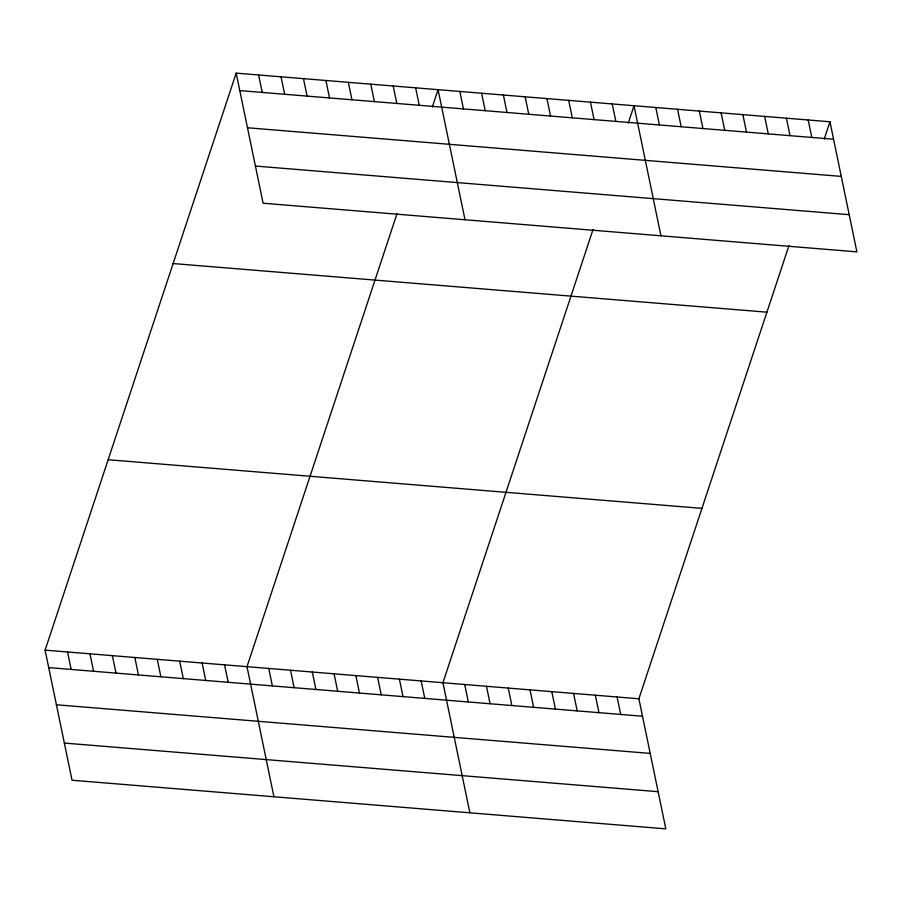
<?xml version="1.0" encoding="UTF-8"?>
<svg xmlns="http://www.w3.org/2000/svg" width="902" height="902" viewBox="0 0 902 902"><rect width="100%" height="100%" fill="white"/><g stroke="black" fill="none" stroke-linecap="round" stroke-linejoin="round"><path stroke-width="1.35" d="M788.957 245.603L638.887 698.779L665.823 828.859L72.036 780.23L45.1 650.139L236.177 73.141L829.964 121.77L856.9 251.861L263.113 203.221L236.177 73.141M397.06 213.503L246.99 666.679L273.926 796.77M432.329 106.977L438.068 89.67L465.004 219.761M593.009 229.559L442.938 682.724L469.874 812.815M628.277 123.033L634.016 105.726L660.952 235.805M824.225 139.077L829.964 121.77M239.797 90.595L833.572 139.235M247.486 127.768L841.273 176.397M255.424 166.058L849.199 214.687M173.128 263.553L766.903 312.182M108.161 459.727L701.936 508.367M45.1 650.139L638.887 698.779M48.719 667.604L642.495 716.233M56.409 704.766L650.195 753.407M64.346 743.068L658.122 791.697M808.192 119.989L811.8 137.442M786.42 118.207L790.028 135.661M764.648 116.414L768.256 133.879M742.876 114.633L746.484 132.098M721.104 112.851L724.712 130.316M699.332 111.07L702.94 128.535M677.56 109.289L681.168 126.754M655.788 107.507L659.396 124.961M612.244 103.933L615.852 121.398M590.472 102.151L594.08 119.616M568.7 100.37L572.308 117.835M546.928 98.589L550.536 116.054M525.156 96.807L528.764 114.261M503.384 95.026L506.992 112.479M617.115 696.987L620.723 714.452M481.612 93.233L485.22 110.698M595.343 695.205L598.951 712.67M459.84 91.452L463.448 108.916M573.571 693.424L577.179 710.889M551.798 691.642L555.407 709.107M415.63 87.832L419.25 105.297M530.026 689.861L533.634 707.315M393.204 85.994L396.812 103.459M508.254 688.079L511.862 705.533M370.767 84.157L374.386 101.622M486.482 686.287L490.09 703.752M348.341 82.319L351.949 99.784M464.71 684.505L468.318 701.97M325.904 80.481L329.523 97.946M303.478 78.643L307.086 96.108M421.166 680.942L424.774 698.407M281.041 76.805L284.66 94.27M399.394 679.161L403.002 696.626M258.615 74.979L262.223 92.432M377.622 677.379L381.23 694.833M355.85 675.587L359.458 693.052M334.078 673.805L337.686 691.27M312.306 672.024L315.914 689.489M290.534 670.242L294.142 687.707M268.762 668.461L272.37 685.926M224.553 664.842L228.172 682.295M202.127 663.004L205.735 680.469M179.69 661.166L183.309 678.631M157.264 659.328L160.872 676.793M134.826 657.49L138.446 674.955M112.4 655.653L116.008 673.117M89.963 653.815L93.582 671.28M67.537 651.977L71.145 669.442"/></g></svg>
